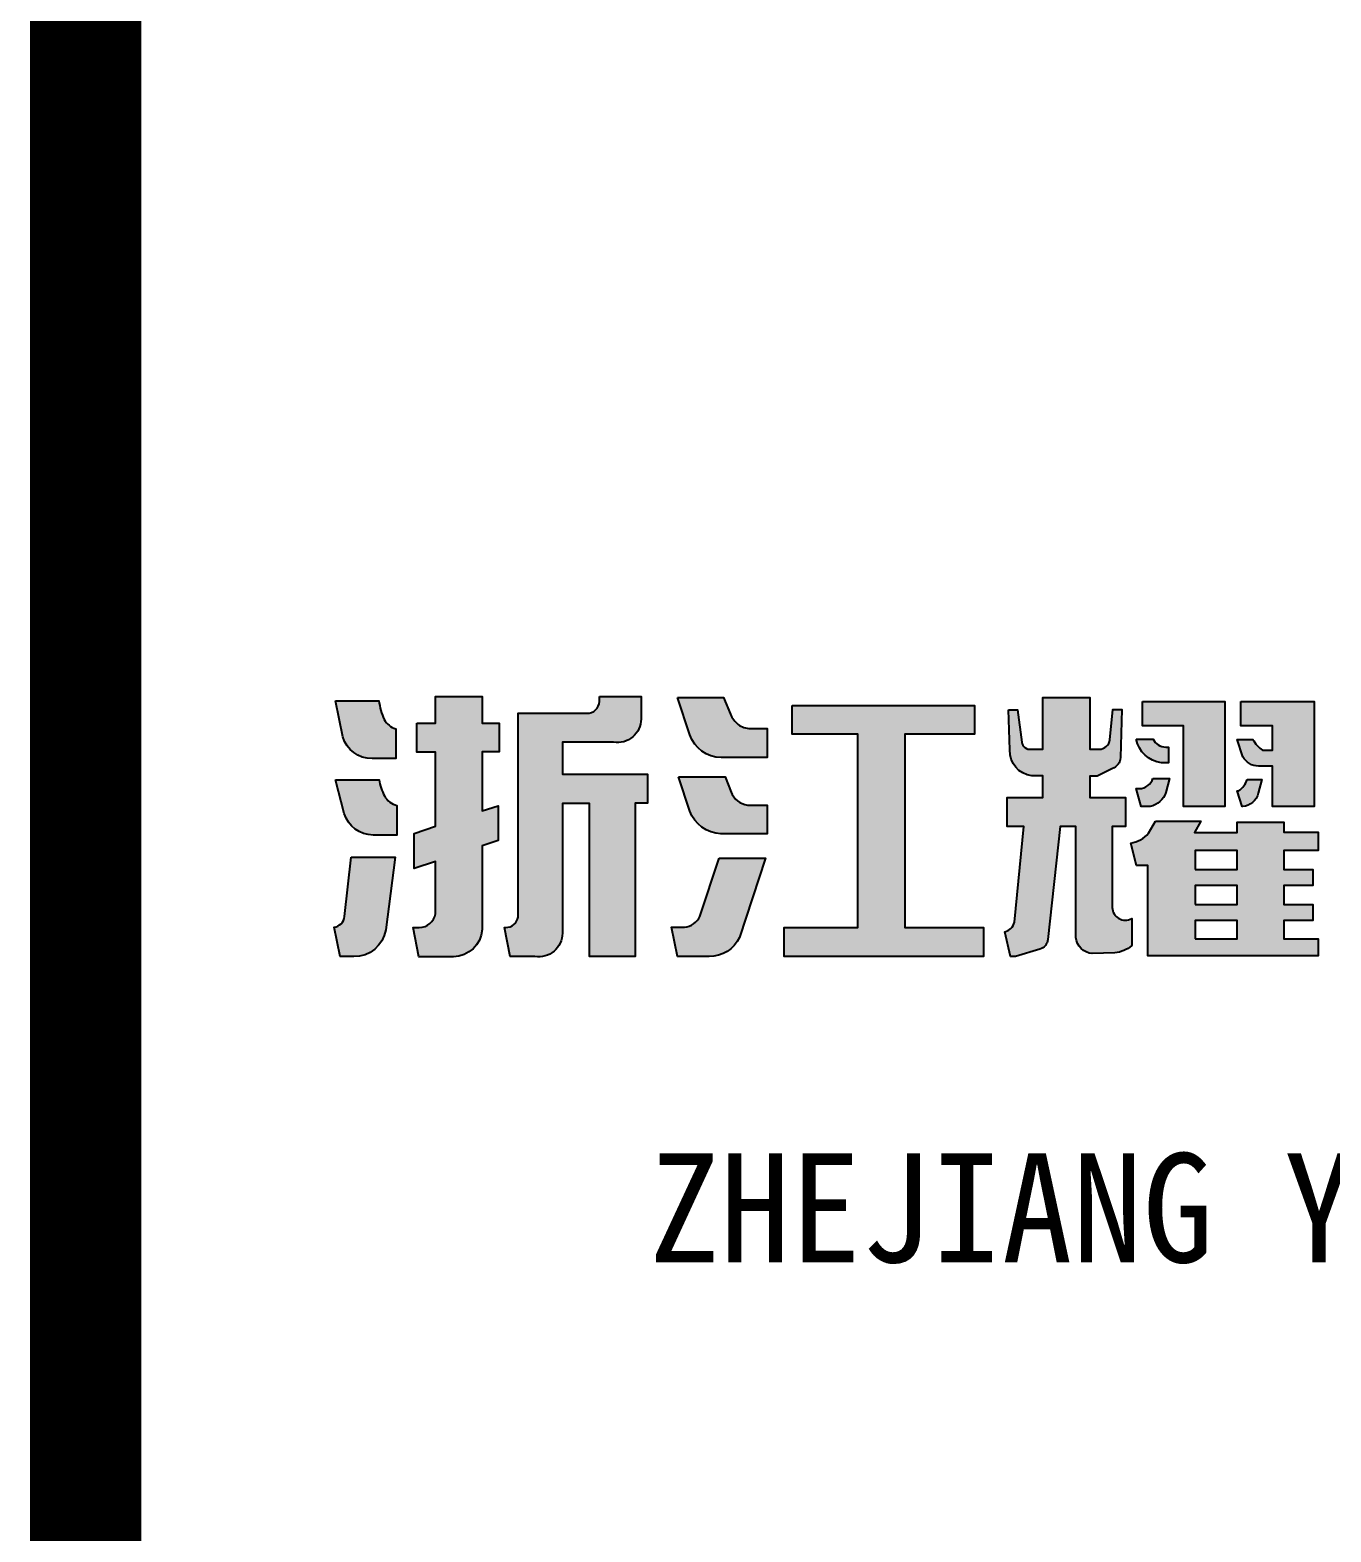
# Model space of a CAD drawing. Extents: x -55118 to 386282, y -631686 to -470886.
# Drawn here: x 63412 to 65048, y -520682 to -518794 of the extents above; entities that cross this region are included whole.
import ezdxf
from ezdxf.enums import TextEntityAlignment as Align

# ---------------------------------------------------------------- set-up
doc = ezdxf.new("R2010")
doc.units = 0
doc.header["$LTSCALE"] = 1000
doc.header["$MEASUREMENT"] = 0
doc.layers.add('图框', color=4, linetype='CONTINUOUS')
doc.styles.add('图框艺术体', font='simhei.ttf', dxfattribs={"width": 0.9})

msp = doc.modelspace()

# ---------------------------------------------------------------- hatches: boundary and pattern name
at = {"layer": '图框'}
h = msp.add_hatch(color=256, dxfattribs=at)
h.dxf.hatch_style = 1
edge = h.paths.add_edge_path()
edge.add_line((63796.31521068013, -519637.6042511203), (63851.06803381059, -519637.6042511203))
edge.add_arc((63924.61847415996, -519629.3458525668), 74.01262339801288, 186.4064582209495, 205.4823430065219)
edge.add_arc((63879.21932784504, -519649.3297128062), 24.47782507360776, 208.9778483876817, 253.1754256081458)
edge.add_line((63872.13440817862, -519672.7597754108), (63872.13440817862, -519710.2672978672))
edge.add_line((63872.13440817862, -519710.2672978672), (63842.39735727606, -519710.2672978672))
edge.add_arc((63842.3973572761, -519671.9869583305), 38.28033953672275, 196.5622213707204, 269.99999999994554, ccw=False)
edge.add_line((63805.70524077455, -519682.8990150425), (63796.31521068013, -519637.6042511203))
edge = h.paths.add_edge_path()
edge.add_line((63796.64194412646, -519736.8004544004), (63851.26714753325, -519736.8004544004))
edge.add_arc((63914.8277617056, -519726.6235982739), 64.37018001051135, 189.0965680997292, 208.3999421958445)
edge.add_arc((63879.48830192656, -519745.8482308443), 24.14039237470529, 208.1562874411955, 256.2835989950845)
edge.add_line((63873.76422276313, -519769.3001702467), (63873.76422276313, -519806.3425996338))
edge.add_line((63873.76422276313, -519806.3425996338), (63843.85925157007, -519806.3425996338))
edge.add_arc((63843.85925157014, -519768.3647545197), 37.97784511413192, 196.6939173177917, 269.9999999999012, ccw=False)
edge.add_line((63807.4820588287, -519779.2742259902), (63796.64194412646, -519736.8004544004))
edge = h.paths.add_edge_path()
edge.add_line((63816.01562744135, -519834.1628104793), (63871.473250304, -519834.1628104793))
edge.add_line((63871.473250304, -519834.1628104793), (63859.59438063938, -519925.586593748))
edge.add_arc((63820.07356706773, -519919.0374392117), 40.05978195777884, 269.1163188202705, 350.5907910872628, ccw=False)
edge.add_line((63819.45574369153, -519959.0924566849), (63802.36437395564, -519959.0924566849))
edge.add_line((63802.36437395564, -519959.0924566849), (63794.60606579517, -519922.2647693743))
edge.add_arc((63792.17931274403, -519906.6050107845), 15.84667692169605, 278.8089124505429, 351.9878779927973)
edge.add_line((63807.87130394334, -519908.8137619389), (63816.01562744135, -519834.1628104793))
edge = h.paths.add_edge_path()
edge.add_line((63898.64896466595, -519665.5516603518), (63922.11649874423, -519665.5516603518))
edge.add_line((63922.11649874423, -519665.5516603518), (63922.11649874423, -519632.2144913371))
edge.add_line((63922.11649874423, -519632.2144913371), (63981.05181886873, -519632.2144913371))
edge.add_line((63981.05181886873, -519632.2144913371), (63981.05181886873, -519665.5516603518))
edge.add_line((63981.05181886873, -519665.5516603518), (64002.32291962823, -519665.5516603518))
edge.add_line((64002.32291962823, -519665.5516603518), (64002.32291962823, -519701.8645099354))
edge.add_line((64002.32291962823, -519701.8645099354), (63980.99973663955, -519701.8645099354))
edge.add_line((63980.99973663955, -519701.8645099354), (63980.99973663955, -519775.987071299))
edge.add_line((63980.99973663955, -519775.987071299), (64000.78828980715, -519769.4368911535))
edge.add_line((64000.78828980715, -519769.4368911535), (64000.78828980715, -519813.0923876849))
edge.add_line((64000.78828980715, -519813.0923876849), (63980.99883866997, -519819.8102405604))
edge.add_line((63980.99883866997, -519819.8102405604), (63980.99883866997, -519925.2532399926))
edge.add_arc((63944.02652596909, -519922.1300649857), 37.10399073651486, 271.0614105885276, 355.171496943059, ccw=False)
edge.add_line((63944.7138421461, -519959.2276892364), (63901.17248940002, -519959.2276892364))
edge.add_line((63901.17248940002, -519959.2276892364), (63893.91499897419, -519922.5056243886))
edge.add_line((63893.91499897419, -519922.5056243886), (63901.81330306956, -519922.5056243886))
edge.add_arc((63901.81330306957, -519901.9378953319), 20.56772905675462, 269.9999999999798, 350.9745203658989)
edge.add_line((63922.1263764085, -519905.1644306377), (63922.1263764085, -519839.5525414519))
edge.add_line((63922.1263764085, -519839.5525414519), (63895.34084514563, -519848.3922946802))
edge.add_line((63895.34084514563, -519848.3922946802), (63895.34084514563, -519804.2567415254))
edge.add_line((63895.34084514563, -519804.2567415254), (63922.13086625573, -519795.335692428))
edge.add_line((63922.13086625573, -519795.335692428), (63922.13086625573, -519701.9755100643))
edge.add_line((63922.13086625573, -519701.9755100643), (63898.64896466595, -519701.9755100643))
edge.add_line((63898.64896466595, -519701.9755100643), (63898.64896466595, -519665.5516603518))
edge = h.paths.add_edge_path()
edge.add_line((64128.32979926851, -519632.1644631099), (64180.60308390937, -519632.1644631099))
edge.add_line((64180.60308390937, -519632.1644631099), (64180.60308390937, -519660.522737783))
edge.add_arc((64151.09760242615, -519660.5227377829), 29.50548148321832, 260.1794472956103, 359.999999999887, ccw=False)
edge.add_line((64146.06505998515, -519689.5958689204), (64081.65313431493, -519689.5958689204))
edge.add_line((64081.65313431493, -519689.5958689204), (64081.65313431493, -519729.9098478029))
edge.add_line((64081.65313431493, -519729.9098478029), (64188.75305480149, -519729.9098478029))
edge.add_line((64188.75305480149, -519729.9098478029), (64188.75305480149, -519766.4724476766))
edge.add_line((64188.75305480149, -519766.4724476766), (64173.21728503436, -519766.4724476766))
edge.add_line((64173.21728503436, -519766.4724476766), (64173.21728503436, -519958.879445874))
edge.add_line((64173.21728503436, -519958.879445874), (64115.94769827335, -519958.879445874))
edge.add_line((64115.94769827335, -519958.879445874), (64115.94769827335, -519766.7726170395))
edge.add_line((64115.94769827335, -519766.7726170395), (64081.62888913916, -519766.7726170395))
edge.add_line((64081.62888913916, -519766.7726170395), (64081.62888913916, -519929.7046949003))
edge.add_arc((64052.00927069197, -519929.7046949003), 29.61961844718462, -99.43516370906661, 0, ccw=False)
edge.add_line((64047.15368478803, -519958.9236114183), (64016.13385171862, -519958.9236114183))
edge.add_line((64016.13385171862, -519958.9236114183), (64009.0231533692, -519922.5888744853))
edge.add_line((64009.0231533692, -519922.5888744853), (64010.4783843389, -519922.5888744853))
edge.add_arc((64010.47838433896, -519906.7979460014), 15.79092848394066, 269.9999999997888, 350.6019519621673)
edge.add_line((64026.05736264226, -519909.376483845), (64026.05736264226, -519653.3471180028))
edge.add_line((64026.05736264226, -519653.3471180028), (64112.40244633483, -519653.3471180028))
edge.add_arc((64112.53202227745, -519637.5250059019), 15.8226426761862, 269.5307839672831, 356.7874105654817)
edge.add_line((64128.32979926851, -519638.4117208499), (64128.32979926851, -519632.1644631099))
h = msp.add_hatch(color=256, dxfattribs=at)
h.dxf.hatch_style = 1
h.paths.add_polyline_path([(64370.36848969047, -519643.5220432073), (64599.82551789202, -519643.5220432073), (64599.82551789202, -519679.7332729544), (64512.19177953398, -519679.7332729544), (64512.19177953398, -519922.5443180955), (64611.11299410544, -519922.5443180955), (64611.11299410544, -519959.0248404092), (64360.35433418269, -519959.0248404092), (64360.35433418269, -519922.5443180955), (64453.08584521071, -519922.5443180955), (64453.08584521071, -519679.7332729544), (64370.36848969047, -519679.7332729544)])
edge = h.paths.add_edge_path()
edge.add_line((64278.72259413626, -519835.5475761727), (64337.0234348072, -519835.5475761727))
edge.add_line((64337.0234348072, -519835.5475761727), (64304.46410284692, -519935.0468606525))
edge.add_arc((64266.66450531965, -519917.229633928), 41.78831345451351, 269.28333260301844, 334.7626748170611, ccw=False)
edge.add_line((64266.14182212797, -519959.0146784255), (64226.27937617921, -519959.0146784255))
edge.add_line((64226.27937617921, -519959.0146784255), (64218.66452048521, -519922.2871417404))
edge.add_line((64218.66452048521, -519922.2871417404), (64235.26806757087, -519922.2871417404))
edge.add_arc((64231.95717383057, -519896.8892130624), 25.61282488318058, 277.4272387078635, 332.4796535397463)
edge.add_line((64254.67182573106, -519908.7239664411), (64278.72259413626, -519835.5475761727))
edge = h.paths.add_edge_path()
edge.add_line((64227.57456113677, -519733.1777072335), (64286.24803610134, -519733.1777072335))
edge.add_line((64286.24803610134, -519733.1777072335), (64293.74038280512, -519752.3941385373))
edge.add_arc((64317.81340764415, -519743.0082413616), 25.83806476291064, 201.3004483055996, 262.4766052012537)
edge.add_line((64314.43040387321, -519768.6238786986), (64338.96179554134, -519768.6238786986))
edge.add_line((64338.96179554134, -519768.6238786986), (64338.96179554134, -519804.9531437941))
edge.add_line((64338.96179554134, -519804.9531437941), (64281.07767436339, -519804.9531437941))
edge.add_arc((64283.44488604645, -519760.357254252), 44.65867278829464, 200.9705404496075, 266.96151217999375, ccw=False)
edge.add_line((64241.74419993244, -519776.3400522809), (64227.57456113677, -519733.1777072335))
edge = h.paths.add_edge_path()
edge.add_line((64226.2351351633, -519633.46480617), (64284.06588809576, -519633.46480617))
edge.add_line((64284.06588809576, -519633.46480617), (64293.05595030903, -519654.4692154804))
edge.add_arc((64323.65238626002, -519641.3736859352), 33.28114762101995, 203.1713282823161, 230.9870352059895)
edge.add_arc((64317.3145009067, -519648.6957649868), 23.60429781747406, 231.7524927080811, 271.6208121546368)
edge.add_line((64317.98214223597, -519672.2906188857), (64338.96718335815, -519672.2906188857))
edge.add_line((64338.96718335815, -519672.2906188857), (64338.96718335815, -519708.8747152633))
edge.add_line((64338.96718335815, -519708.8747152633), (64281.31179455214, -519708.8747152633))
edge.add_arc((64281.64352314235, -519667.0937183155), 41.78231383986542, 198.5295602014301, 269.54509824606765, ccw=False)
edge.add_line((64242.02721179381, -519680.3718817785), (64226.2351351633, -519633.46480617))
h = msp.add_hatch(color=256, dxfattribs=at)
h.dxf.hatch_style = 1
h.paths.add_polyline_path([(64877.22445002745, -519849.6250502752), (64930.10877791385, -519849.6250502752), (64930.10877791385, -519825.8000623815), (64877.22445002745, -519825.8000623815)], flags=16)
h.paths.add_polyline_path([(64877.22445002745, -519893.6135415244), (64930.10877791385, -519893.6135415244), (64930.10877791385, -519869.5747611288), (64877.22445002745, -519869.5747611288)], flags=16)
h.paths.add_polyline_path([(64877.22445002745, -519936.9211798699), (64930.10877791385, -519936.9211798699), (64930.10877791385, -519913.6371221821), (64877.22445002745, -519913.6371221821)], flags=16)
edge = h.paths.add_edge_path()
edge.add_line((64827.10403886938, -519789.0869869808), (64884.35762326664, -519789.0869869808))
edge.add_line((64884.35762326664, -519789.0869869808), (64876.21573409962, -519802.9815453778))
edge.add_line((64876.21573409962, -519802.9815453778), (64930.10877791385, -519802.9815453778))
edge.add_line((64930.10877791385, -519802.9815453778), (64930.10877791385, -519790.1762734577))
edge.add_line((64930.10877791385, -519790.1762734577), (64988.77919704525, -519790.1762734577))
edge.add_line((64988.77919704525, -519790.1762734577), (64988.77919704525, -519802.9068938827))
edge.add_line((64988.77919704525, -519802.9068938827), (65031.75152593933, -519802.9068938827))
edge.add_line((65031.75152593933, -519802.9068938827), (65031.75152593933, -519825.8000623815))
edge.add_line((65031.75152593933, -519825.8000623815), (64988.77919704525, -519825.8000623815))
edge.add_line((64988.77919704525, -519825.8000623815), (64988.77919704525, -519849.6250502752))
edge.add_line((64988.77919704525, -519849.6250502752), (65025.2807579526, -519849.6250502752))
edge.add_line((65025.2807579526, -519849.6250502752), (65025.2807579526, -519869.5747611288))
edge.add_line((65025.2807579526, -519869.5747611288), (64988.77919704525, -519869.5747611288))
edge.add_line((64988.77919704525, -519869.5747611288), (64988.77919704514, -519893.6135415244))
edge.add_line((64988.77919704514, -519893.6135415244), (65025.16043004382, -519893.6135415244))
edge.add_line((65025.16043004382, -519893.6135415244), (65025.16043004382, -519913.6371221821))
edge.add_line((65025.16043004382, -519913.6371221821), (64988.77919704525, -519913.6371221821))
edge.add_line((64988.77919704525, -519913.6371221821), (64988.77919704525, -519936.9211798699))
edge.add_line((64988.77919704525, -519936.9211798699), (65031.8296492832, -519936.9211798699))
edge.add_line((65031.8296492832, -519936.9211798699), (65031.8296492832, -519958.1571633447))
edge.add_line((65031.8296492832, -519958.1571633447), (64817.79255278723, -519958.1571633447))
edge.add_line((64817.79255278723, -519958.1571633447), (64817.79255278723, -519844.8236865969))
edge.add_line((64817.79255278723, -519844.8236865969), (64803.52945529937, -519844.8236865969))
edge.add_line((64803.52945529937, -519844.8236865969), (64796.13436983596, -519816.3583617739))
edge.add_arc((64791.78725099027, -519782.0911654249), 34.54183243370888, 277.2298937268062, 320.8830479852402)
edge.add_line((64818.58686936542, -519803.8837936011), (64827.10403886938, -519789.0869869808))
edge = h.paths.add_edge_path()
edge.add_line((64942.38432922191, -519736.5276442242), (64960.92795751255, -519736.5276442242))
edge.add_line((64960.92795751255, -519736.5276442242), (64956.45945215726, -519753.8774835026))
edge.add_arc((64934.70253570202, -519748.2739216404), 22.46693835802895, 275.8559363189471, 345.5571802569047, ccw=False)
edge.add_line((64936.99478179414, -519770.6236179927), (64936.127138893, -519770.6236179927))
edge.add_line((64936.127138893, -519770.6236179927), (64930.06580906676, -519750.6469387978))
edge.add_line((64930.06580906676, -519750.6469387978), (64931.8675653938, -519750.6469387978))
edge.add_arc((64919.81793530295, -519730.6954098635), 23.30787618262707, 301.1296755083711, 345.5091196507432)
edge = h.paths.add_edge_path()
edge.add_line((64934.50613439886, -519638.3241885765), (65026.75881569693, -519638.3241885765))
edge.add_line((65026.75881569693, -519638.3241885765), (65026.75881569705, -519770.6322165942))
edge.add_line((65026.75881569705, -519770.6322165942), (64974.60406302602, -519770.6322165942))
edge.add_line((64974.60406302602, -519770.6322165942), (64974.60406302602, -519719.7148158862))
edge.add_line((64974.60406302602, -519719.7148158862), (64956.86097830452, -519719.7148158862))
edge.add_arc((64956.86097830458, -519697.64492727), 22.06988861621358, 207.4617098721496, 269.9999999998678, ccw=False)
edge.add_line((64937.27794202918, -519707.8225828826), (64930.1215525039, -519686.0589341783))
edge.add_line((64930.1215525039, -519686.0589341783), (64949.76105501479, -519686.0589341783))
edge.add_arc((64982.19998711672, -519669.5213743752), 36.41119608247894, 207.0127564805475, 236.3469861831108)
edge.add_line((64962.02228639519, -519699.8303762351), (64974.56994018622, -519699.8303762351))
edge.add_line((64974.56994018622, -519699.8303762351), (64974.56994018622, -519669.0534189967))
edge.add_line((64974.56994018622, -519669.0534189967), (64934.50613439886, -519669.0534189967))
edge.add_line((64934.50613439886, -519669.0534189967), (64934.50613439886, -519638.3241885765))
edge = h.paths.add_edge_path()
edge.add_line((64824.11813759559, -519735.3398646752), (64844.70261676388, -519735.3398646752))
edge.add_line((64844.70261676388, -519735.3398646752), (64840.29720185173, -519752.9139325771))
edge.add_arc((64814.31356945552, -519743.7871670904), 27.53991649862015, 283.39501205336427, 340.6461462288045, ccw=False)
edge.add_line((64820.69355509512, -519770.5778890663), (64809.39444396889, -519770.5778890663))
edge.add_line((64809.39444396889, -519770.5778890663), (64802.97869526257, -519747.9908373921))
edge.add_line((64802.97869526257, -519747.9908373921), (64807.08548437909, -519748.0046837332))
edge.add_arc((64805.9589851609, -519728.7038371838), 19.33369281885843, 273.3402944614136, 339.9258226466803)
edge = h.paths.add_edge_path()
edge.add_line((64802.84989604366, -519685.8474867495), (64824.31813303463, -519685.8474867495))
edge.add_arc((64840.03758914938, -519678.3511812726), 17.4153925120051, 205.4955740864128, 270.280911867101)
edge.add_line((64840.12297363789, -519695.7663644711), (64843.74545434967, -519695.7663644711))
edge.add_line((64843.74545434967, -519695.7663644711), (64843.74545434967, -519715.7176387068))
edge.add_line((64843.74545434967, -519715.7176387068), (64834.94438056217, -519715.7176387068))
edge.add_arc((64840.27831093551, -519677.8092040715), 38.28185248558232, 192.1209648011424, 261.99074073033387, ccw=False)
h.paths.add_polyline_path([(64810.78749296686, -519638.3241885765), (64914.64642963966, -519638.3241885765), (64914.64642963966, -519770.5610827088), (64862.42343128903, -519770.5610827088), (64862.42343128903, -519668.9400737946), (64810.78749296686, -519668.9400737946)])
edge = h.paths.add_edge_path()
edge.add_line((64642.32116500486, -519648.7441302605), (64653.77580638777, -519648.7441302605))
edge.add_line((64653.77580638777, -519648.7441302605), (64659.1624216215, -519689.5120358356))
edge.add_arc((64669.49950140867, -519688.1462096871), 10.4269218657436, 187.5268246122448, 277.9324728681389)
edge.add_line((64670.93847818207, -519698.4733605739), (64685.78475519561, -519698.4733605739))
edge.add_line((64685.78475519561, -519698.4733605739), (64685.78475519561, -519633.487866056))
edge.add_line((64685.78475519561, -519633.487866056), (64744.77844333544, -519633.487866056))
edge.add_line((64744.77844333544, -519633.487866056), (64744.77844333544, -519698.5741987193))
edge.add_line((64744.77844333544, -519698.5741987193), (64756.35007401381, -519698.5741987193))
edge.add_arc((64756.0037849521, -519684.3916365631), 14.18678911621557, 271.3986866468026, 351.5226136564642)
edge.add_line((64770.03557097178, -519686.4830395672), (64773.65273180453, -519648.6640069279))
edge.add_line((64773.65273180453, -519648.6640069279), (64784.9680236961, -519648.6640069279))
edge.add_line((64784.9680236961, -519648.6640069279), (64783.11422640842, -519708.9217735388))
edge.add_arc((64768.06734985389, -519708.4588645975), 15.0539954409177, 290.12988016227285, 358.23788240753134, ccw=False)
edge.add_line((64773.24817323592, -519722.5932852725), (64753.8910154067, -519732.1706719074))
edge.add_line((64753.8910154067, -519732.1706719074), (64744.77844333544, -519732.1706719074))
edge.add_line((64744.77844333544, -519732.1706719074), (64744.77844333544, -519758.9844555271))
edge.add_line((64744.77844333544, -519758.9844555271), (64789.45960812725, -519758.9844555271))
edge.add_line((64789.45960812725, -519758.9844555271), (64789.45960812725, -519795.5169602954))
edge.add_line((64789.45960812725, -519795.5169602954), (64773.02676686167, -519795.5169602954))
edge.add_line((64773.02676686167, -519795.5169602954), (64773.02676686167, -519897.2234775843))
edge.add_arc((64789.28703019153, -519897.2234775843), 16.2602633298593, 180, 300.2900870376222)
edge.add_line((64797.48835314123, -519911.2639357474), (64797.48835314123, -519945.318451169))
edge.add_arc((64771.99561138308, -519915.195794329), 39.46206200199672, 276.2700922810967, 310.24116845893224, ccw=False)
edge.add_line((64776.30547864933, -519954.4217982243), (64747.83960464259, -519955.2888782459))
edge.add_arc((64749.63142989312, -519932.7964737736), 22.56366319272359, 185.5375097116191, 265.4452326573979, ccw=False)
edge.add_line((64727.17306594818, -519934.973808289), (64727.17306594818, -519795.5169602954))
edge.add_line((64727.17306594818, -519795.5169602954), (64707.33861483762, -519795.5169602954))
edge.add_line((64707.33861483762, -519795.5169602954), (64692.06929666258, -519937.6633511832))
edge.add_arc((64677.87037681141, -519936.1381079211), 14.28060544755894, 286.32313825906647, 353.868816777923, ccw=False)
edge.add_line((64681.88400227402, -519949.8430888621), (64651.11189948791, -519958.9470621498))
edge.add_line((64651.11189948791, -519958.9470621498), (64645.1191021417, -519958.9470621498))
edge.add_line((64645.1191021417, -519958.9470621498), (64637.69857703033, -519927.8156977278))
edge.add_arc((64635.1131300803, -519912.9215462488), 15.1168873850652, 279.8477327519308, 348.5641114439362)
edge.add_line((64649.92990454577, -519915.9187914259), (64661.68232690229, -519795.5169602954))
edge.add_line((64661.68232690229, -519795.5169602954), (64640.91322087625, -519795.5169602954))
edge.add_line((64640.91322087625, -519795.5169602954), (64640.91322087625, -519758.9844555271))
edge.add_line((64640.91322087625, -519758.9844555271), (64685.78475519561, -519758.9844555271))
edge.add_line((64685.78475519561, -519758.9844555271), (64685.78475519561, -519732.06827038))
edge.add_line((64685.78475519561, -519732.06827038), (64671.66158207378, -519732.06827038))
edge.add_arc((64676.19923901994, -519700.2078422093), 32.18193924825207, 178.5068076762113, 261.89427762529294, ccw=False)
edge.add_line((64644.02822785173, -519699.3692396858), (64642.32116500486, -519648.7441302605))

# ---------------------------------------------------------------- linework, layer by layer
at = {"layer": '图框', "const_width": 140}
msp.add_lwpolyline([(69982.45999874303, -513885.5362720899), (63482.45999874303, -513885.5362720899), (63482.45999874291, -571285.5362720899), (69982.45999874291, -571285.5362720899)], close=True, dxfattribs=at)
at = {"layer": '图框'}
for points in [[(63898.64896466595, -519665.5516603518), (63922.11649874423, -519665.5516603518), (63922.11649874423, -519632.2144913371), (63981.05181886873, -519632.2144913371), (63981.05181886873, -519665.5516603518), (64002.32291962823, -519665.5516603518), (64002.32291962823, -519701.8645099354), (63980.99973663955, -519701.8645099354), (63980.99973663955, -519775.987071299), (64000.78828980715, -519769.4368911535), (64000.78828980715, -519813.0923876849), (63980.99883866997, -519819.8102405604), (63980.99883866997, -519925.2532399926, -0.3844152582635454), (63944.7138421461, -519959.2276892364), (63901.17248940002, -519959.2276892364), (63893.91499897419, -519922.5056243886), (63901.81330306956, -519922.5056243886, 0.3687931752000811), (63922.1263764085, -519905.1644306377), (63922.1263764085, -519839.5525414519), (63895.34084514563, -519848.3922946802), (63895.34084514563, -519804.2567415254), (63922.13086625573, -519795.335692428), (63922.13086625573, -519701.9755100643), (63898.64896466595, -519701.9755100643)], [(64128.32979926851, -519632.1644631099), (64180.60308390937, -519632.1644631099), (64180.60308390937, -519660.522737783, -0.4653547645279764), (64146.06505998515, -519689.5958689204), (64081.65313431493, -519689.5958689204), (64081.65313431493, -519729.9098478029), (64188.75305480149, -519729.9098478029), (64188.75305480149, -519766.4724476766), (64173.21728503436, -519766.4724476766), (64173.21728503436, -519958.879445874), (64115.94769827335, -519958.879445874), (64115.94769827335, -519766.7726170395), (64081.62888913916, -519766.7726170395), (64081.62888913916, -519929.7046949003, -0.4633106315379097), (64047.15368478803, -519958.9236114183), (64016.13385171862, -519958.9236114183), (64009.0231533692, -519922.5888744853), (64010.4783843389, -519922.5888744853, 0.3669475435346373), (64026.05736264226, -519909.376483845), (64026.05736264226, -519653.3471180028), (64112.40244633483, -519653.3471180028, 0.4002580997360189), (64128.32979926851, -519638.4117208499)], [(64226.2351351633, -519633.46480617), (64284.06588809576, -519633.46480617), (64293.05595030903, -519654.4692154804, 0.1219683879625538), (64302.70202942775, -519667.2332554516, 0.175734611940589), (64317.98214223597, -519672.2906188857), (64338.96718335815, -519672.2906188857), (64338.96718335815, -519708.8747152633), (64281.31179455214, -519708.8747152633, -0.3201772697468807), (64242.02721179381, -519680.3718817785)], [(64642.32116500486, -519648.7441302605), (64653.77580638777, -519648.7441302605), (64659.1624216215, -519689.5120358356, 0.4162887399696583), (64670.93847818207, -519698.4733605739), (64685.78475519561, -519698.4733605739), (64685.78475519561, -519633.487866056), (64744.77844333544, -519633.487866056), (64744.77844333544, -519698.5741987193), (64756.35007401381, -519698.5741987193, 0.364582721778587), (64770.03557097178, -519686.4830395672), (64773.65273180453, -519648.6640069279), (64784.9680236961, -519648.6640069279), (64783.11422640842, -519708.9217735388, -0.3062460526481637), (64773.24817323592, -519722.5932852725), (64753.8910154067, -519732.1706719074), (64744.77844333544, -519732.1706719074), (64744.77844333544, -519758.9844555271), (64789.45960812725, -519758.9844555271), (64789.45960812725, -519795.5169602954), (64773.02676686167, -519795.5169602954), (64773.02676686167, -519897.2234775843, 0.5790391622703986), (64797.48835314123, -519911.2639357474), (64797.48835314123, -519945.318451169, -0.1493219809578769), (64776.30547864933, -519954.4217982243), (64747.83960464259, -519955.2888782459, -0.363514327698065), (64727.17306594818, -519934.973808289), (64727.17306594818, -519795.5169602954), (64707.33861483762, -519795.5169602954), (64692.06929666258, -519937.6633511832, -0.3035643472700412), (64681.88400227402, -519949.8430888621), (64651.11189948791, -519958.9470621498), (64645.1191021417, -519958.9470621498), (64637.69857703033, -519927.8156977278, 0.3091519254890951), (64649.92990454577, -519915.9187914259), (64661.68232690229, -519795.5169602954), (64640.91322087625, -519795.5169602954), (64640.91322087625, -519758.9844555271), (64685.78475519561, -519758.9844555271), (64685.78475519561, -519732.06827038), (64671.66158207378, -519732.06827038, -0.380800682336443), (64644.02822785173, -519699.3692396858)], [(63796.31521068013, -519637.6042511203), (63851.06803381059, -519637.6042511203, 0.08342699743534814), (63857.80595321243, -519661.1885199628, 0.1952751256404779), (63872.13440817862, -519672.7597754108), (63872.13440817862, -519710.2672978672), (63842.39735727606, -519710.2672978672, -0.3318697572854545), (63805.70524077455, -519682.8990150425)], [(64934.50613439886, -519638.3241885765), (65026.75881569693, -519638.3241885765), (65026.75881569705, -519770.6322165942), (64974.60406302602, -519770.6322165942), (64974.60406302602, -519719.7148158862), (64956.86097830452, -519719.7148158862, -0.2798555696278465), (64937.27794202918, -519707.8225828826), (64930.1215525039, -519686.0589341783), (64949.76105501479, -519686.0589341783, 0.1286982981024392), (64962.02228639519, -519699.8303762351), (64974.56994018622, -519699.8303762351), (64974.56994018622, -519669.0534189967), (64934.50613439886, -519669.0534189967)], [(64802.84989604366, -519685.8474867495), (64824.31813303463, -519685.8474867495, 0.2904574820714429), (64840.12297363789, -519695.7663644711), (64843.74545434967, -519695.7663644711), (64843.74545434967, -519715.7176387068), (64834.94438056217, -519715.7176387068, -0.3146742033932444)], [(63796.64194412646, -519736.8004544004), (63851.26714753325, -519736.8004544004, 0.08442659853617042), (63858.20459383656, -519757.2395571035, 0.2131372294577613), (63873.76422276313, -519769.3001702467), (63873.76422276313, -519806.3425996338), (63843.85925157007, -519806.3425996338, -0.331231958324092), (63807.4820588287, -519779.2742259902)], [(64227.57456113677, -519733.1777072335), (64286.24803610134, -519733.1777072335), (64293.74038280512, -519752.3941385373, 0.273457225100893), (64314.43040387321, -519768.6238786986), (64338.96179554134, -519768.6238786986), (64338.96179554134, -519804.9531437941), (64281.07767436339, -519804.9531437941, -0.2961706457440468), (64241.74419993244, -519776.3400522809)], [(64824.11813759559, -519735.3398646752), (64844.70261676388, -519735.3398646752), (64840.29720185173, -519752.9139325771, -0.2551344285104962), (64820.69355509512, -519770.5778890663), (64809.39444396889, -519770.5778890663), (64802.97869526257, -519747.9908373921), (64807.08548437909, -519748.0046837332, 0.2989946230340316)], [(64942.38432922191, -519736.5276442242), (64960.92795751255, -519736.5276442242), (64956.45945215726, -519753.8774835026, -0.3138662154859755), (64936.99478179414, -519770.6236179927), (64936.127138893, -519770.6236179927), (64930.06580906676, -519750.6469387978), (64931.8675653938, -519750.6469387978, 0.1960990573589588)], [(64827.10403886938, -519789.0869869808), (64884.35762326664, -519789.0869869808), (64876.21573409962, -519802.9815453778), (64930.10877791385, -519802.9815453778), (64930.10877791385, -519790.1762734577), (64988.77919704525, -519790.1762734577), (64988.77919704525, -519802.9068938827), (65031.75152593933, -519802.9068938827), (65031.75152593933, -519825.8000623815), (64988.77919704525, -519825.8000623815), (64988.77919704525, -519849.6250502752), (65025.2807579526, -519849.6250502752), (65025.2807579526, -519869.5747611288), (64988.77919704525, -519869.5747611288), (64988.77919704514, -519893.6135415244), (65025.16043004382, -519893.6135415244), (65025.16043004382, -519913.6371221821), (64988.77919704525, -519913.6371221821), (64988.77919704525, -519936.9211798699), (65031.8296492832, -519936.9211798699), (65031.8296492832, -519958.1571633447), (64817.79255278723, -519958.1571633447), (64817.79255278723, -519844.8236865969), (64803.52945529937, -519844.8236865969), (64796.13436983596, -519816.3583617739, 0.192810187922741), (64818.58686936542, -519803.8837936011)], [(63816.01562744135, -519834.1628104793), (63871.473250304, -519834.1628104793), (63859.59438063938, -519925.586593748, -0.3712733218853126), (63819.45574369153, -519959.0924566849), (63802.36437395564, -519959.0924566849), (63794.60606579517, -519922.2647693743, 0.3306165646087046), (63807.87130394334, -519908.8137619389)], [(64278.72259413626, -519835.5475761727), (64337.0234348072, -519835.5475761727), (64304.46410284692, -519935.0468606525, -0.2937440212529729), (64266.14182212797, -519959.0146784255), (64226.27937617921, -519959.0146784255), (64218.66452048521, -519922.2871417404), (64235.26806757087, -519922.2871417404, 0.244940853763122), (64254.67182573106, -519908.7239664411)]]:
    msp.add_lwpolyline(points, format="xyb", close=True, dxfattribs=at)
for points in [[(64370.36848969047, -519643.5220432073), (64599.82551789202, -519643.5220432073), (64599.82551789202, -519679.7332729544), (64512.19177953398, -519679.7332729544), (64512.19177953398, -519922.5443180955), (64611.11299410544, -519922.5443180955), (64611.11299410544, -519959.0248404092), (64360.35433418269, -519959.0248404092), (64360.35433418269, -519922.5443180955), (64453.08584521071, -519922.5443180955), (64453.08584521071, -519679.7332729544), (64370.36848969047, -519679.7332729544)], [(64810.78749296686, -519638.3241885765), (64914.64642963966, -519638.3241885765), (64914.64642963966, -519770.5610827088), (64862.42343128903, -519770.5610827088), (64862.42343128903, -519668.9400737946), (64810.78749296686, -519668.9400737946)], [(64877.22445002745, -519849.6250502752), (64930.10877791385, -519849.6250502752), (64930.10877791385, -519825.8000623815), (64877.22445002745, -519825.8000623815)], [(64877.22445002745, -519893.6135415244), (64930.10877791385, -519893.6135415244), (64930.10877791385, -519869.5747611288), (64877.22445002745, -519869.5747611288)], [(64877.22445002745, -519936.9211798699), (64930.10877791385, -519936.9211798699), (64930.10877791385, -519913.6371221821), (64877.22445002745, -519913.6371221821)]]:
    msp.add_lwpolyline(points, close=True, dxfattribs=at)

# ---------------------------------------------------------------- texts
at = {"layer": '图框', "style": '图框艺术体', "width": 0.95}
msp.add_text('ZHEJIANG YAOHUA PLANNING ＆ ARCHITECTURAL DESIGN CO．,LTD', height=137.1249, dxfattribs=at).set_placement((66717.1461041692, -520343.4089986305), align=Align.CENTER)

doc.saveas('drawing.dxf')
